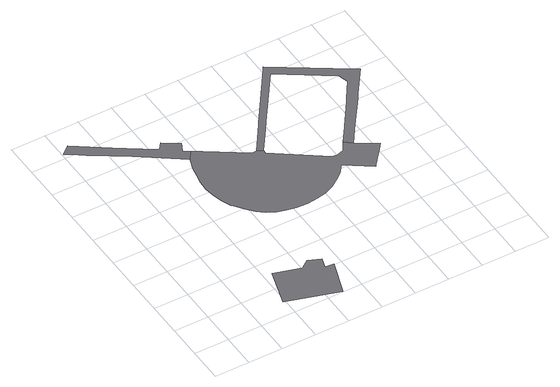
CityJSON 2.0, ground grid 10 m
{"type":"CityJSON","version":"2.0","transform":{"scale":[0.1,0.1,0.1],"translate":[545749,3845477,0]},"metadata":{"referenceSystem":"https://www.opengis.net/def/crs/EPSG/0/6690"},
"CityObjects":{
"road1":{"type":"Road","attributes":{"RoadStructureAttribute.sectionType":"1"},"geometry":[{"type":"MultiSurface","lod":"1","boundaries":[[[0,1,2,3,4,5,6,7]]]}]},
"road2":{"type":"Road","attributes":{"RoadStructureAttribute.sectionType":"1"},"geometry":[{"type":"MultiSurface","lod":"1","boundaries":[[[8,9,10,11,12,13,14,15,16,17,18,19,20,21,22,23]]]}]},
"road3":{"type":"Road","geometry":[{"type":"MultiSurface","lod":"1","boundaries":[[[24,25,23,22,26,27,28,29,30,31,32,33,34,35,36,37,38,39,40,41,42,43,44,45,46,47,48,49,50,51,52,53,54,55,56,57,58,59,60]]]}]},
"road4":{"type":"Road","attributes":{"RoadStructureAttribute.sectionType":"1"},"geometry":[{"type":"MultiSurface","lod":"1","boundaries":[[[61,62,63,64,65,66,67,68,69,70,71,72,60,59,73,74,75,76,77,78,79,80,81,82,83,84,53,52]]]}]}
},
"vertices":[
[345,3,0],[379,102,0],[354,105,0],[363,134,0],[327,149,0],[303,132,0],[225,155,0],[193,49,0],
[271,667,0],[283,693,0],[239,723,0],[223,703,0],[153,751,0],[138,761,0],[123,772,0],[29,837,0],[4,815,0],[22,804,0],[53,782,0],[59,778,0],[151,716,0],[252,644,0],[270,630,0],[288,656,0],
[420,568,0],[313,639,0],[259,596,0],[254,572,0],[249,543,0],[247,513,0],[250,483,0],[257,457,0],[270,428,0],[272,426,0],[292,398,0],[312,375,0],[332,359,0],[357,346,0],[383,339,0],[410,334,0],[441,332,0],[474,336,0],[501,342,0],[527,353,0],[555,373,0],[570,386,0],[590,410,0],[662,360,0],[665,364,0],[705,412,0],[717,427,0],[689,446,0],[660,466,0],[639,482,0],[622,456,0],[601,449,0],[586,450,0],[466,538,0],[448,551,0],[448,561,0],[432,569,0],
[672,483,0],[688,507,0],[757,603,0],[765,615,0],[766,616,0],[820,693,0],[810,700,0],[612,831,0],[604,819,0],[492,656,0],[490,653,0],[473,628,0],[494,626,0],[509,648,0],[510,650,0],[614,798,0],[759,700,0],[765,681,0],[768,671,0],[731,617,0],[730,615,0],[724,606,0],[672,530,0],[659,511,0]
]}
